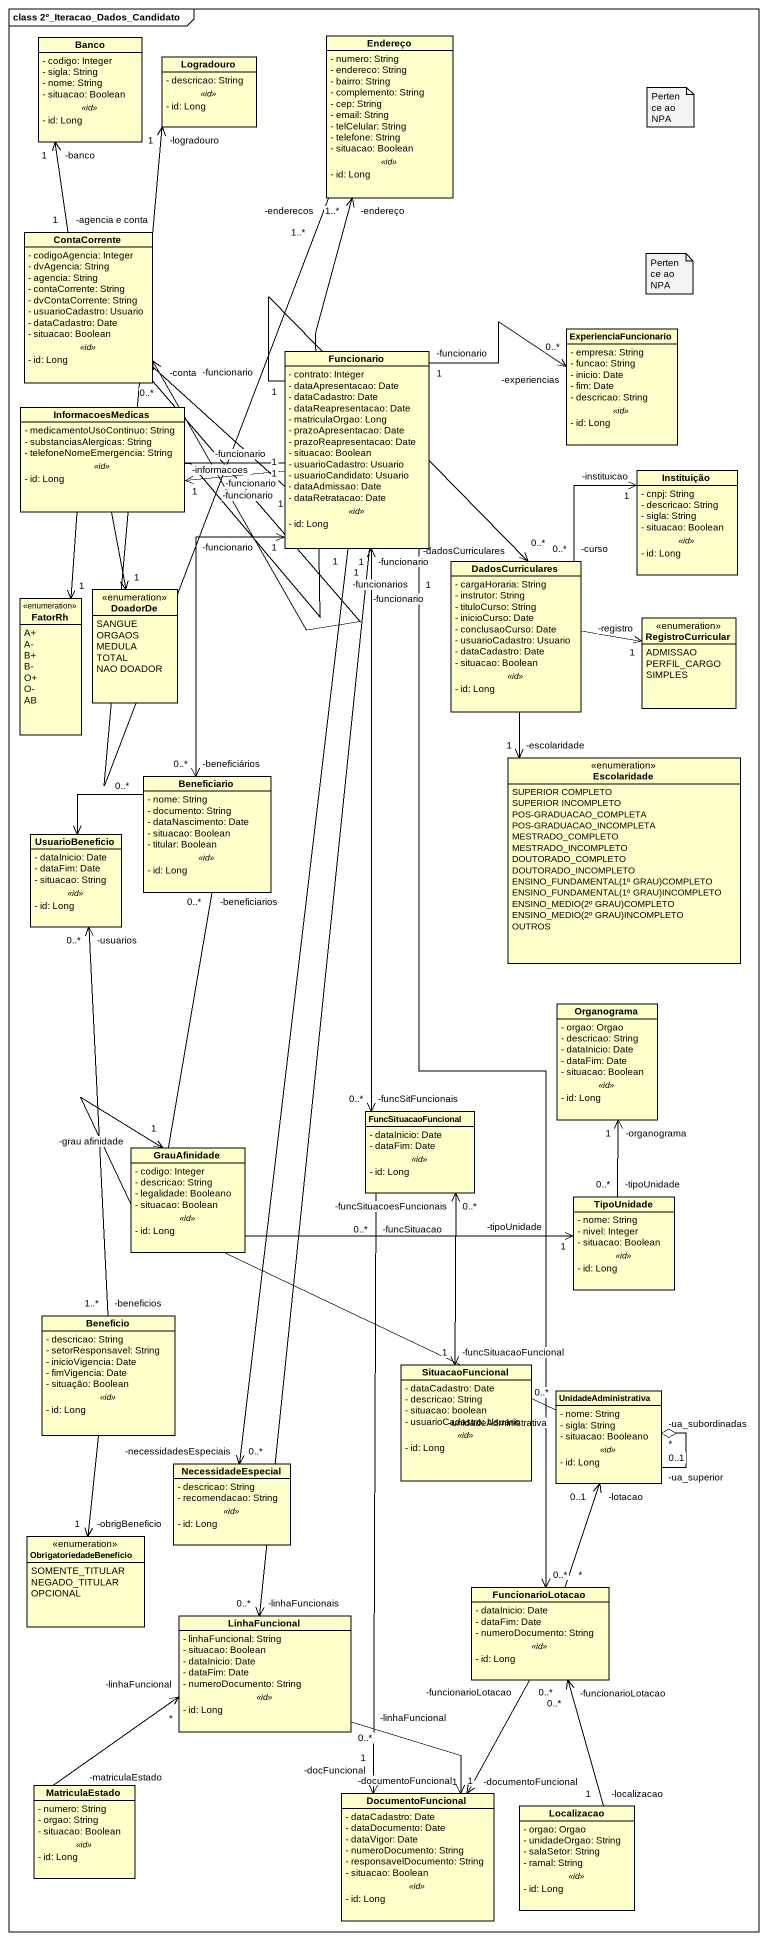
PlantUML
@startuml
mainframe class 2º_Iteracao_Dados_Candidato
hide circle
hide empty members
skinparam classAttributeIconSize 0
class Banco {
  - codigo: Integer
  - sigla: String
  - nome: String
  - situacao: Boolean
  .. <<id>> ..
  - id: Long
}
class Endereço {
  - numero: String
  - endereco: String
  - bairro: String
  - complemento: String
  - cep: String
  - email: String
  - telCelular: String
  - telefone: String
  - situacao: Boolean
  .. <<id>> ..
  - id: Long
}
class Logradouro {
  - descricao: String
  .. <<id>> ..
  - id: Long
}
class ContaCorrente {
  - codigoAgencia: Integer
  - dvAgencia: String
  - agencia: String
  - contaCorrente: String
  - dvContaCorrente: String
  - usuarioCadastro: Usuario
  - dataCadastro: Date
  - situacao: Boolean
  .. <<id>> ..
  - id: Long
}
class ExperienciaFuncionario {
  - empresa: String
  - funcao: String
  - inicio: Date
  - fim: Date
  - descricao: String
  .. <<id>> ..
  - id: Long
}
class Funcionario {
  - contrato: Integer
  - dataApresentacao: Date
  - dataCadastro: Date
  - dataReapresentacao: Date
  - matriculaOrgao: Long
  - prazoApresentacao: Date
  - prazoReapresentacao: Date
  - situacao: Boolean
  - usuarioCadastro: Usuario
  - usuarioCandidato: Usuario
  - dataAdmissao: Date
  - dataRetratacao: Date
  .. <<id>> ..
  - id: Long
}
class InformacoesMedicas {
  - medicamentoUsoContinuo: String
  - substanciasAlergicas: String
  - telefoneNomeEmergencia: String
  .. <<id>> ..
  - id: Long
}
class Instituição {
  - cnpj: String
  - descricao: String
  - sigla: String
  - situacao: Boolean
  .. <<id>> ..
  - id: Long
}
class DadosCurriculares {
  - cargaHoraria: String
  - instrutor: String
  - tituloCurso: String
  - inicioCurso: Date
  - conclusaoCurso: Date
  - usuarioCadastro: Usuario
  - dataCadastro: Date
  - situacao: Boolean
  .. <<id>> ..
  - id: Long
}
enum FatorRh {
  A+
  A-
  B+
  B-
  O+
  O-
  AB
}
enum DoadorDe {
  SANGUE
  ORGAOS
  MEDULA
  TOTAL
  NAO DOADOR
}
enum RegistroCurricular {
  ADMISSAO
  PERFIL_CARGO
  SIMPLES
}
enum Escolaridade {
  SUPERIOR COMPLETO
  SUPERIOR INCOMPLETO
  POS-GRADUACAO_COMPLETA
  POS-GRADUACAO_INCOMPLETA
  MESTRADO_COMPLETO
  MESTRADO_INCOMPLETO
  DOUTORADO_COMPLETO
  DOUTORADO_INCOMPLETO
  {field} ENSINO_FUNDAMENTAL(1º GRAU)COMPLETO
  {field} ENSINO_FUNDAMENTAL(1º GRAU)INCOMPLETO
  {field} ENSINO_MEDIO(2º GRAU)COMPLETO
  {field} ENSINO_MEDIO(2º GRAU)INCOMPLETO
  OUTROS
}
class Beneficiario {
  - nome: String
  - documento: String
  - dataNascimento: Date
  - situacao: Boolean
  - titular: Boolean
  .. <<id>> ..
  - id: Long
}
class UsuarioBeneficio {
  - dataInicio: Date
  - dataFim: Date
  - situacao: String
  .. <<id>> ..
  - id: Long
}
class Organograma {
  - orgao: Orgao
  - descricao: String
  - dataInicio: Date
  - dataFim: Date
  - situacao: Boolean
  .. <<id>> ..
  - id: Long
}
class FuncSituacaoFuncional {
  - dataInicio: Date
  - dataFim: Date
  .. <<id>> ..
  - id: Long
}
class GrauAfinidade {
  - codigo: Integer
  - descricao: String
  - legalidade: Booleano
  - situacao: Boolean
  .. <<id>> ..
  - id: Long
}
class TipoUnidade {
  - nome: String
  - nivel: Integer
  - situacao: Boolean
  .. <<id>> ..
  - id: Long
}
class Beneficio {
  - descricao: String
  - setorResponsavel: String
  - inicioVigencia: Date
  - fimVigencia: Date
  - situação: Boolean
  .. <<id>> ..
  - id: Long
}
class SituacaoFuncional {
  - dataCadastro: Date
  - descricao: String
  - situacao: boolean
  - usuarioCadastro: Usuario
  .. <<id>> ..
  - id: Long
}
class UnidadeAdministrativa {
  - nome: String
  - sigla: String
  - situacao: Booleano
  .. <<id>> ..
  - id: Long
}
class NecessidadeEspecial {
  - descricao: String
  - recomendacao: String
  .. <<id>> ..
  - id: Long
}
enum ObrigatoriedadeBeneficio {
  SOMENTE_TITULAR
  NEGADO_TITULAR
  OPCIONAL
}
class FuncionarioLotacao {
  - dataInicio: Date
  - dataFim: Date
  - numeroDocumento: String
  .. <<id>> ..
  - id: Long
}
class LinhaFuncional {
  - linhaFuncional: String
  - situacao: Boolean
  - dataInicio: Date
  - dataFim: Date
  - numeroDocumento: String
  .. <<id>> ..
  - id: Long
}
class MatriculaEstado {
  - numero: String
  - orgao: String
  - situacao: Boolean
  .. <<id>> ..
  - id: Long
}
class DocumentoFuncional {
  - dataCadastro: Date
  - dataDocumento: Date
  - dataVigor: Date
  - numeroDocumento: String
  - responsavelDocumento: String
  - situacao: Boolean
  .. <<id>> ..
  - id: Long
}
class Localizacao {
  - orgao: Orgao
  - unidadeOrgao: String
  - salaSetor: String
  - ramal: String
  .. <<id>> ..
  - id: Long
}
Endereço "-enderecos\n1..*" -left-> "-logradouro\n1" Logradouro
ContaCorrente "-agencia e conta\n1" -up-> "-banco\n1" Banco
Funcionario "-funcionario\n1" -up-> "-endereço\n1..*" Endereço
Funcionario "-funcionario\n1" -left-> "-conta\n0..*" ContaCorrente
Funcionario "-funcionario\n1" -right-> "-experiencias\n0..*" ExperienciaFuncionario
Funcionario "-funcionario\n1" -left-> "-informacoes\n1" InformacoesMedicas
Funcionario "-funcionario\n1" --> "-dadosCurriculares\n0..*" DadosCurriculares
Funcionario "-funcionario\n1" <--> "-beneficiários\n0..*" Beneficiario
Funcionario "-funcionario\n1" <--> "-funcSitFuncionais\n0..*" FuncSituacaoFuncional
Funcionario "-funcionarios\n1" --> "-necessidadesEspeciais\n0..*" NecessidadeEspecial
Funcionario "1" --> "0..*" FuncionarioLotacao
Funcionario "-funcionario\n1" --> "-linhaFuncionais\n0..*" LinhaFuncional
InformacoesMedicas --> "1" FatorRh
InformacoesMedicas --> "1" DoadorDe
DadosCurriculares "-curso\n0..*" -up-> "-instituicao\n1" Instituição
DadosCurriculares -right-> "-registro\n1" RegistroCurricular
DadosCurriculares --> "-escolaridade\n1" Escolaridade
Beneficiario "0..*" -left-> UsuarioBeneficio
Beneficiario "-beneficiarios\n0..*" --> "-grau afinidade\n1" GrauAfinidade
UsuarioBeneficio "-usuarios\n0..*" <-- "-beneficios\n1..*" Beneficio
FuncSituacaoFuncional "-funcSituacoesFuncionais\n0..*" <--> "-funcSituacaoFuncional\n1" SituacaoFuncional
FuncSituacaoFuncional "-funcSituacao\n0..*" --> "-docFuncional\n1" DocumentoFuncional
TipoUnidade "-tipoUnidade\n0..*" -up-> "-organograma\n1" Organograma
Beneficio --> "-obrigBeneficio\n1" ObrigatoriedadeBeneficio
UnidadeAdministrativa "-unidadeAdministrativa\n0..*" -up-> "-tipoUnidade\n1" TipoUnidade
UnidadeAdministrativa "-ua_superior\n0..1" --o "-ua_subordinadas\n*" UnidadeAdministrativa
FuncionarioLotacao "*" -up-> "-lotacao\n0..1" UnidadeAdministrativa
FuncionarioLotacao "-funcionarioLotacao\n0..*" --> "-documentoFuncional\n1" DocumentoFuncional
FuncionarioLotacao "-funcionarioLotacao\n0..*" <-- "-localizacao\n1" Localizacao
LinhaFuncional "-linhaFuncional\n0..*" --> "-documentoFuncional\n1" DocumentoFuncional
MatriculaEstado "-matriculaEstado" -up-> "-linhaFuncional\n*" LinhaFuncional
note as N1
  Pertence ao NPA
end note
note as N2
  Pertence ao NPA
end note
@enduml
